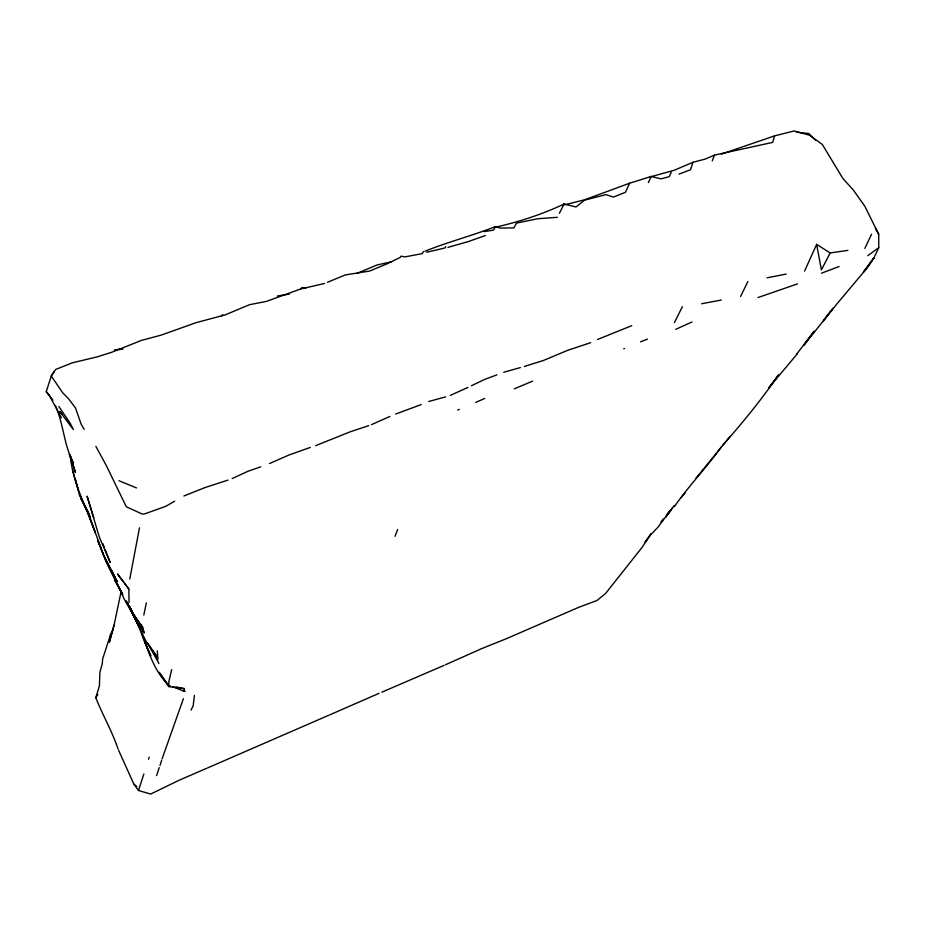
<?xml version="1.0" encoding="UTF-8"?>
<svg xmlns="http://www.w3.org/2000/svg" width="925" height="925" viewBox="0 0 925 925"><rect width="100%" height="100%" fill="white"/><g stroke="black" fill="none" stroke-linecap="round" stroke-linejoin="round"><path stroke-width="1.39" d="M129.037 602.429L128.852 589.017L117.602 574.124L128.852 589.017M157.308 650.899L157.909 659.583M185.127 691.507L184.11 691.287L184.457 688.501M114.076 625.057L109.439 642.054L114.076 625.057L121.291 590.705M110.179 637.603L110.757 633.983L112.943 629.832M139.478 527.84L129.766 579.004M143.803 615.032L146.358 602.822M194.423 695.38L193.175 705.763L191.059 710.076M171.668 669.596L168.847 681.679L168.789 686.581L184.352 688.674L175.889 686.893M118.065 749.007C112.145 731.236 102.617 715.048 95.784 697.728L99.391 686.015L99.912 672.197L102.293 663.734L102.64 658.982L110.757 633.983M206.414 768.397L179.138 780.237L150.671 794.055L138.507 790.505L143.861 774.005M161.655 760.234L160.002 765.461M796.795 353.963L814.162 331.185L803.964 345.106L836.57 304.337L867.974 266.943L874.021 257.751L878.75 247.692L878.715 234.291L864.817 206.217L853.463 190.203L842.86 178.444L822.348 144.543L809.895 135.316L794.112 130.945L774.63 135.859L772.676 142.392L714.47 155.111L705.093 159.112L693.068 162.245L673.978 170.35L650.24 176.895L651.154 176.478L660.97 178.849L669.295 176.652L671.249 172.154M156.614 775.578L159.227 767.623M693.068 162.245L690.432 169.761L678.996 174.131M52.956 400.143L46.25 391.703L51.268 376.012L55.639 369.457L72.404 362.808L97.125 356.877L111.601 352.321L141.271 340.458L161.262 335.093L195.869 322.733L225.261 314.858L249.542 304.695L266.319 301.423L300.752 288.958L324.594 283.466M148.52 759.263L149.202 757.17M162.118 758.801L183.393 698.664M712.285 160.892L714.47 155.111M395.021 536.303L397.634 529.493M847.867 250.374L830.176 252.953L816.636 244.397L804.577 271.106M648.402 182.607L651.154 176.478L629.555 183.242L625.497 192.284L613.402 197.083L605.91 194.643L584.669 200.101L575.974 206.969L564.1 204.009C542.293 214.288 519.295 221.827 495.8 227.111L495.488 226.59C472.386 235.69 448.093 241.876 424.91 251.253M864.875 248.432L871.523 234.256M740.601 296.497L747.862 281.501M674.429 322.617L682.396 306.637M559.347 213.34L564.1 204.009L563.533 205.073M830.176 252.953L821.4 269.869L816.636 244.397M445.757 246.709L445.041 247.935L426.714 252.248M423.488 251.519L422.205 253.623L404.838 256.919L401.103 256.132L400.213 257.416L387.055 263.822L369.618 271.06L345.279 274.933L327.473 282.298M647.246 538.951L645.095 542.27L650.946 533.91L641.962 547.554L605.54 593.526L597.099 600.429L578.241 607.517L507.097 638.389M95.784 697.728L97.865 694.421M674.36 506.646C688.871 485.694 706.677 467.414 721.465 446.717M53.904 371.873L51.268 376.012L62.727 392.813L68.23 398.386L75.468 407.867L81.123 424.124L84.175 429.362M674.29 505.466L657.64 527.539L648.575 537.09M672.487 507.906L665.665 517.11L669.816 511.826M833.356 307.898L823.343 320.744L832.523 308.962M695.75 478.537L730.137 436.322M797.419 353.674L768.802 387.829L778.468 374.914C761.703 399.415 742.821 422.482 723.165 444.728M660.913 522.024L663.387 518.983M680.615 498.17L685.159 492.863M300.752 288.958L302.001 287.536L305.932 287.929M667.307 513.722L670.983 509.71M221.561 315.795L222.613 314.754M867.847 255.624L878.75 247.692M170.246 685.714L168.789 686.581L159.123 672.278L168.315 685.055C156.198 672.88 150.07 656.692 144.462 640.852L150.821 656.022L143.502 639.256L136.969 621.346M174.686 501.2L165.76 506.31L144.635 513.884L142.311 514.092L126.309 506.761L106.387 465.668L95.899 446.428M471.461 385.725L484.908 379.319L496.933 374.856M232.221 478.56L247.958 471.264L260.769 466.824M444 665.41L381.817 692.189M450.325 395.391L467.923 387.436M675.712 329.335L691.981 321.993M379.077 693.299L329.762 714.863M371.48 424.644L389.922 416.435M839.079 266.527L821.493 273.199M269.545 463.541L289.051 454.973L310.314 447.422M631.74 325.681L597.562 339.463M475.774 402.363L484.792 398.455M506.808 638.528L481.925 648.506L445.341 664.809M514.323 388.824L532.627 381.123M328.757 715.256L207.397 768.016M356.796 273.465L376.961 265.001L391.807 261.729M395.657 414.042L421.199 404.583M315.622 445.665L350.413 431.721L368.659 425.685M183.89 495.997L204.968 487.567M640.516 341.868L647.488 339.105M797.466 283.894L758.038 297.526M629.555 183.242L584.635 199.788L564.817 204.76M457.748 410.018L459.367 409.382M623.774 348.783L624.514 348.494M721.454 154.082L774.63 135.859M467.981 241.691L485.313 235.551M590.705 342.666L567.811 350.286L543.449 360.472L524.475 366.427M205.153 487.51L228.093 480.075M447.92 247.38L467.483 241.83M503.709 372.289L520.336 367.583M428.761 401.508L445.572 396.871M767.114 277.801L786.215 274.066M119.036 349.696L122.852 348.979M701.67 303.724L721.269 300.035M484.238 231.608L493.545 230.105L495.488 226.59L500.564 228.082L513.918 227.874L516.497 223.098L537.737 218.751L557.324 217.306M277.373 296.012L289.386 294.081M114.376 349.997L122.424 348.771M796.39 132.194L808.438 133.524L815.422 140.138M172.767 686.732L184.11 691.287M118.955 480.734L136.484 487.926M118.573 750.233L133.859 784.122L136.819 786.528M46.25 391.703L49.21 395.229L61.443 417.811M62.102 414.203L59.824 411.475L72.081 427.951M144.208 632.619L142.577 627.115L132.229 613.263L125.858 600.672M808.438 133.524L809.895 135.316M142.577 627.115L132.229 613.263L142.589 628.295L133.686 614.651L143.363 630.549L133.778 614.686L144.046 632.989L138.877 622.826M133.859 784.122L138.507 790.505M126.725 602.002L128.228 604.187M58.865 406.526L70.254 423.407L73.422 429.616M122.655 594.023L115.001 580.611L122.713 594.509M157.782 661.421L147.584 643.106L157.493 657.409L146.451 642.216L128.587 605.563M875.385 228.383L878.715 234.291M119.996 590.138L105.866 561.325L86.95 509.906L95.333 532.858C86.383 507.131 72.612 482.966 70.265 455.297L75.457 472.49L69.398 454.279L73.422 463.217C63.964 445.272 63.571 424.078 55.373 405.485M115.139 577.732L111.312 570.193L124.158 599.007L136.044 619.183L129.234 605.736M136.761 621.924L125.812 601.007M90.349 516.89L80.984 498.679L89.505 515.121L79.388 494.517L75.388 479.092M89.505 515.121L79.388 494.517M137.547 622.987L129.396 606.418L138.218 625.254L130.217 608.095M126.829 601.84L127.962 604.256M158.221 662.103L158.834 663.607M102.814 543.576L104.271 547.311M105.242 549.797L110.179 562.435L99.229 536.789L87.066 496.147L93.876 517.965M98.825 542.062L99.507 544.062M72.474 469.669L78.313 490.377M874.021 257.751L863.476 272.066L874.021 257.751M117.07 581.386L103.588 555.439L97.553 540.05L104.941 558.076L117.082 581.409"/></g></svg>
